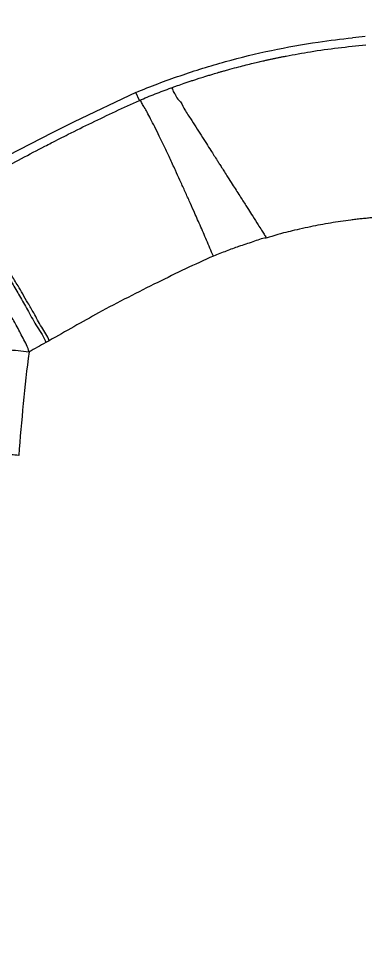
# Model space of a CAD drawing. Header units: millimetres. Extents: x 1145859089 to 1147511753, y -1047484727 to -1047247487.
# Drawn here: x 1146988682.9 to 1146988723.9, y -1047437860.2 to -1047437749.3 of the extents above; entities that cross this region are included whole.
import ezdxf
from ezdxf.xclip import XClip

# ---------------------------------------------------------------- set-up
doc = ezdxf.new("R2010")
doc.units = ezdxf.units.MM
doc.header["$LTSCALE"] = 100
doc.header["$MEASUREMENT"] = 0
doc.header["$XCLIPFRAME"] = 2
doc.layers.get('0').update_dxf_attribs({"linetype": 'CONTINUOUS'})
doc.layers.add('XREF', color=135, linetype='CONTINUOUS')
doc.layers.add('단지배치도$0$W240910', color=135, linetype='CONTINUOUS')

# ---------------------------------------------------------------- blocks, each defined once
blk = doc.blocks.new('단지배치도$0$zw$9902')
at = {"layer": '단지배치도$0$W240910', "linetype": 'ByBlock', "ltscale": 20}
for p, q in [((58957.5, -66388.73), (58950.19, -66392.19)), ((58957.91, -66389.67), (58957.5, -66388.73)), ((58950.19, -66392.19), (58947.57, -66393.5)), ((58947.57, -66393.5), (58944.97, -66394.84)), ((58944.97, -66394.84), (58942.38, -66396.2)), ((58947.24, -66418.09), (58946.83, -66418.32))]:
    blk.add_line(p, q, dxfattribs=at)
at = {"layer": '단지배치도$0$W240910'}
for radius in [11431.38, 11931.38]:
    blk.add_arc((57394.29, -57699.4), radius, 251.62775, 321.418131, dxfattribs=at)
at = {"layer": '단지배치도$0$W240910', "linetype": 'ByBlock', "ltscale": 20}
blk.add_arc((58992.16, -66471.73), 89.91, 94.8073, 95.7714, dxfattribs=at)
for points, start_tangent, end_tangent in [([(58957.5, -66388.73), (58962.74, -66386.75), (58968.09, -66385.09), (58973.54, -66383.76), (58979.06, -66382.77), (58983.12, -66382.27)], (0.923329, 0.384009), (0.994931, 0.100555)), ([(58961.66, -66388.2), (58962, -66388.08), (58962.42, -66387.93), (58963.21, -66387.65), (58963.67, -66387.49), (58964.13, -66387.34), (58964.57, -66387.2), (58964.98, -66387.06), (58965.63, -66386.86), (58966.12, -66386.71), (58966.61, -66386.56), (58967.31, -66386.35), (58967.66, -66386.25), (58968.1, -66386.13), (58968.62, -66385.98), (58969.66, -66385.71), (58970.53, -66385.48), (58971.37, -66385.27), (58972.06, -66385.11), (58972.66, -66384.98), (58973.04, -66384.89), (58973.41, -66384.81), (58973.78, -66384.73), (58974.16, -66384.65), (58974.53, -66384.58), (58974.9, -66384.5), (58975.28, -66384.43), (58978.14, -66383.92), (58981.41, -66383.46), (58984.71, -66383.12)], (0.939117, 0.343598), (0.996537, 0.08315)), ([(58957.91, -66389.67), (58958.84, -66389.28), (58959.77, -66388.91), (58961.66, -66388.2)], (0.923269, 0.384154), (0.939421, 0.342766)), ([(58961.66, -66388.2), (58961.92, -66388.62), (58962.19, -66389.05), (58962.56, -66389.63)], (0.981761, 0.190117), (0.810665, -0.58551)), ([(58946.73, -66395.09), (58947.49, -66394.7), (58949.5, -66393.68), (58952.28, -66392.31), (58957.91, -66389.67)], (0.8882, 0.459457), (0.910251, 0.414058)), ([(58958.82, -66391.07), (58958.49, -66390.49), (58958.23, -66390.05), (58957.91, -66389.67)], (-0.463938, 0.885868), (-0.955892, 0.293718)), ([(58962.56, -66389.63), (58963.18, -66390.61), (58963.95, -66391.82)], (0.810665, -0.58551), (0.535995, -0.844221)), ([(58966.67, -66408.08), (58965.86, -66406.22), (58965.08, -66404.42), (58964.33, -66402.73), (58963.81, -66401.56), (58963.26, -66400.33), (58962.7, -66399.11), (58962.17, -66397.94), (58961.49, -66396.49), (58960.86, -66395.16), (58960.26, -66393.91), (58959.72, -66392.8), (58959.23, -66391.85), (58958.82, -66391.07)], (-0.440918, 0.897548), (-0.463938, 0.885868)), ([(58963.95, -66391.82), (58964.59, -66392.81), (58965.21, -66393.8), (58965.84, -66394.78), (58966.36, -66395.59), (58966.73, -66396.17), (58967.11, -66396.78), (58967.35, -66397.16), (58967.64, -66397.6), (58967.98, -66398.14), (58968.35, -66398.73), (58968.9, -66399.59), (58969.34, -66400.28), (58969.77, -66400.95), (58970.15, -66401.55), (58970.5, -66402.1), (58970.8, -66402.58), (58971.31, -66403.38), (58971.95, -66404.39), (58972.36, -66405.03), (58972.66, -66405.49), (58972.92, -66405.91)], (0.538542, -0.842598), (0.548474, -0.836167)), ([(58935.81, -66401.09), (58938.5, -66399.54), (58940.25, -66398.56), (58941.22, -66398.03), (58946.73, -66395.09)], (0.864234, 0.50309), (0.888548, 0.458784)), ([(58947.24, -66418.09), (58946.35, -66416.48), (58945.41, -66414.81), (58944.73, -66413.63), (58944.1, -66412.56), (58943.55, -66411.62), (58943.14, -66410.95), (58942.75, -66410.31), (58942.37, -66409.68), (58941.99, -66409.08), (58941.63, -66408.51), (58940.79, -66407.2), (58940.04, -66406.05), (58939.64, -66405.47), (58939.26, -66404.92), (58938.89, -66404.39), (58938.54, -66403.91), (58937.89, -66403.04), (58937.31, -66402.33), (58936.82, -66401.78), (58936.39, -66401.38), (58935.81, -66401.09)], (-0.339787, 0.940503), (-0.98888, -0.148718)), ([(59008.41, -66405.38), (59003.99, -66404.42), (59003.53, -66404.33), (59003.01, -66404.24), (59002.42, -66404.14), (59001.77, -66404.04), (59000.9, -66403.92), (59000.24, -66403.83), (58999.79, -66403.77), (58999.41, -66403.73), (58998.99, -66403.68), (58998.43, -66403.62), (58997.31, -66403.51), (58995.05, -66403.36), (58990.53, -66403.28), (58989.75, -66403.29), (58989.06, -66403.32), (58988.45, -66403.34), (58987.94, -66403.37), (58987.51, -66403.39), (58986.92, -66403.43), (58986.55, -66403.46), (58985.94, -66403.5), (58985.33, -66403.56), (58984.72, -66403.62), (58984.12, -66403.68), (58983.51, -66403.75), (58982.91, -66403.83), (58981.71, -66403.99), (58980.52, -66404.18), (58979.33, -66404.39), (58978.15, -66404.62), (58976.86, -66404.9), (58975.73, -66405.16), (58974.62, -66405.45), (58972.92, -66405.91)], (-0.974234, 0.225542), (0.906993, 0.421146)), ([(58972.92, -66405.91), (58971.32, -66406.4), (58969.65, -66406.96)], (-0.990229, -0.139451), (-0.938209, -0.346068)), ([(58969.65, -66406.96), (58968.19, -66407.49), (58966.67, -66408.08)], (-0.949856, -0.312687), (-0.925987, -0.377555)), ([(58941.47, -66409.01), (58942.16, -66410.14), (58942.96, -66411.47), (58943.85, -66412.98), (58944.8, -66414.65), (58945.81, -66416.44), (58946.83, -66418.32)], (0.309227, -0.950988), (0.234405, -0.972139)), ([(58966.67, -66408.08), (58960.07, -66411.2), (58953.09, -66414.8), (58947.24, -66418.09)], (-0.914535, -0.404506), (-0.871769, -0.489917)), ([(58944.85, -66419.42), (58944.14, -66417.79), (58943.35, -66416.26), (58942.55, -66414.94), (58941.71, -66413.76), (58940.83, -66412.72), (58939.98, -66411.92), (58939.08, -66411.3), (58938.13, -66410.87)], (-0.191522, 0.981488), (-0.987343, 0.158602)), ([(58946.83, -66418.32), (58945.84, -66418.87), (58944.85, -66419.42)], (-0.881972, -0.471301), (-0.875363, -0.483466)), ([(58942.28, -66419.06), (58943.57, -66419.24), (58944.85, -66419.42)], (0.930008, -0.36754), (0.997291, -0.073561)), ([(58944.85, -66419.42), (58944.17, -66425.52), (58943.63, -66431.65)], (-0.132344, -0.991204), (-0.070758, -0.997494)), ([(58943.63, -66431.65), (58941.84, -66431.49), (58940.03, -66431.32), (58938.24, -66431.15)], (-0.996401, 0.084762), (-0.995681, -0.092843))]:
    blk.add_spline(points, degree=3, dxfattribs=dict(at, start_tangent=start_tangent, end_tangent=end_tangent))
blk = doc.blocks.new('단지배치도')
blk.add_blockref('단지배치도$0$zw$9902', (141034.19, 142437.16))

msp = doc.modelspace()

# ---------------------------------------------------------------- block references
at = {"layer": 'XREF'}
ref = msp.add_blockref('단지배치도', (1146788705.034274, -1047513806.462535), dxfattribs=at)
XClip(ref).set_block_clipping_path([(72982.4064819524, 34919.7593965302), (360382.4067475507, 255319.7593436702)])

doc.saveas('drawing.dxf')
